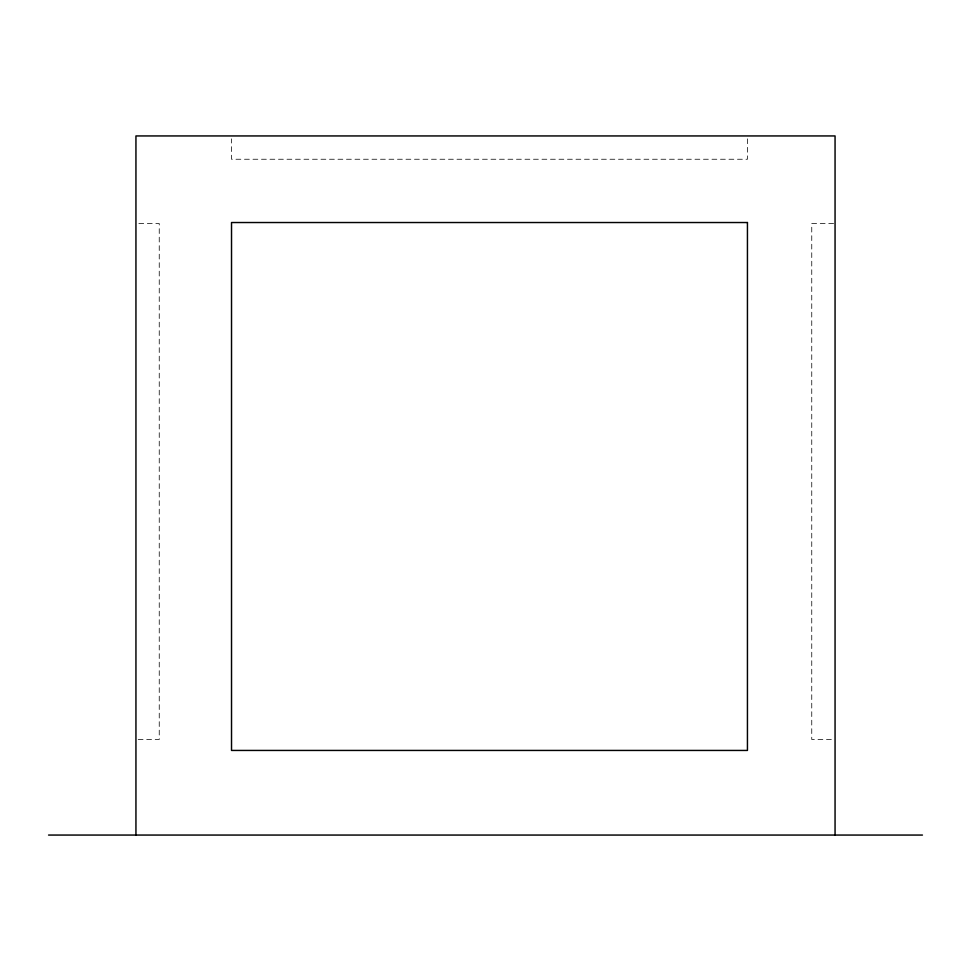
<?xml version="1.0" encoding="UTF-8"?>
<svg xmlns="http://www.w3.org/2000/svg" width="971" height="971" viewBox="0 0 971 971"><rect width="100%" height="100%" fill="white"/><g stroke="black" fill="none" stroke-linecap="round" stroke-linejoin="round"><path stroke-width="0.73" stroke-dasharray="4.86 3.64" d="M138.853 223.561L159.244 223.561L159.244 739.477L137.397 739.477M833.604 223.561L811.756 223.561L811.756 739.477L833.604 739.477M747.439 138.853L747.439 159.244L231.523 159.244L231.523 138.853"/><path stroke-width="1.46" d="M48.55 835.06L922.45 835.06M835.06 835.06L835.06 135.94L135.94 135.94L135.94 835.06M747.439 222.529L231.523 222.529L231.523 750.437L747.439 750.437L747.439 222.529"/></g></svg>
